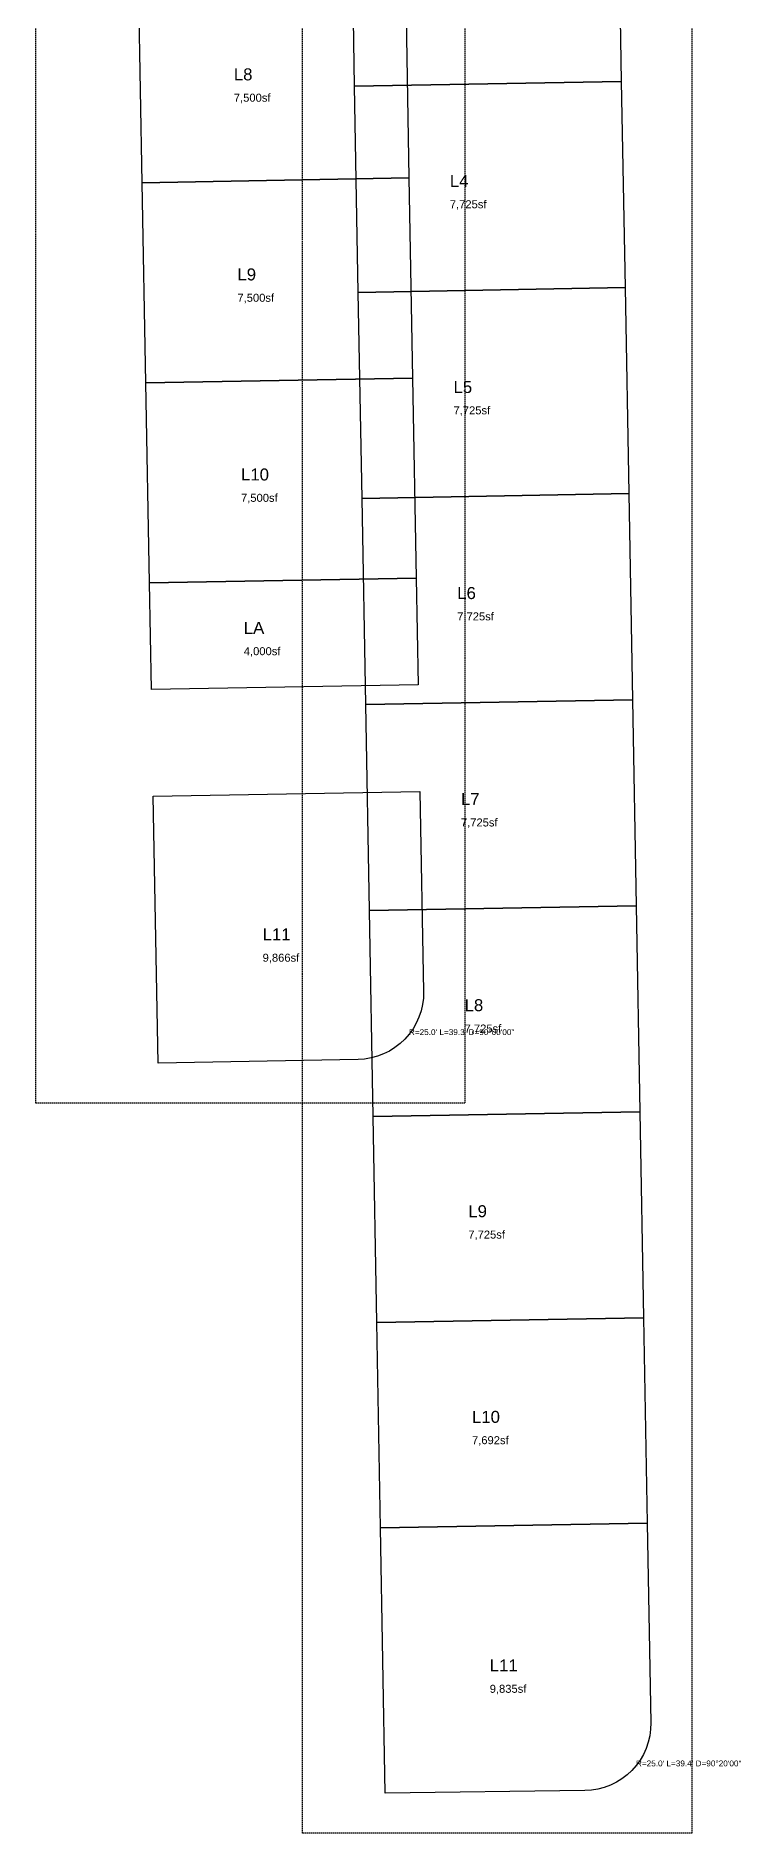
# Model space of a CAD drawing. Extents: x -838 to 3003, y -3950 to 135.
# Drawn here: x -115 to 149, y -2909 to -2236 of the extents above; entities that cross this region are included whole.
import ezdxf

# ---------------------------------------------------------------- set-up
doc = ezdxf.new("R2010")
doc.units = 0
doc.linetypes.add('DASHED', pattern=[0.75, 0.5, -0.25])
for name, color, linetype in [('BLOCK-BORDER', 8, 'DASHED'), ('LOT-BOUNDARY', 4, 'CONTINUOUS'), ('LOT-CURVE', 6, 'CONTINUOUS'), ('LOT-DIM', 7, 'CONTINUOUS'), ('LOT-TEXT', 2, 'CONTINUOUS')]:
    doc.layers.add(name, color=color, linetype=linetype)
doc.styles.get("Standard").update_dxf_attribs({"font": 'Arial'})

msp = doc.modelspace()

# ---------------------------------------------------------------- linework, layer by layer
at = {"layer": 'BLOCK-BORDER'}
for p, q in [((-114.9117, -2635.5724), (-114.9117, -1555)), ((45.8634, -1555), (45.8634, -2635.5724)), ((-15, -2909.1961), (-15, -1953.2063)), ((131.0363, -1953.2063), (131.0363, -2909.1961)), ((45.8634, -2635.5724), (-114.9117, -2635.5724)), ((131.0363, -2909.1961), (-15, -2909.1961))]:
    msp.add_line(p, q, dxfattribs=at)
at = {"layer": 'LOT-BOUNDARY'}
for p, q in [((103.1633, -2175.4278), (104.5489, -2252.6653)), ((4.565, -2254.4591), (3.1794, -2177.2215)), ((-75.0398, -2290.6255), (-76.3851, -2215.6376)), ((23.5989, -2213.8438), (24.9441, -2288.8318)), ((104.5489, -2252.6653), (4.565, -2254.4591)), ((4.565, -2254.4591), (104.5489, -2252.6653)), ((5.9506, -2331.6966), (4.565, -2254.4591)), ((104.5489, -2252.6653), (105.9346, -2329.9029)), ((24.9441, -2288.8318), (-75.0398, -2290.6255)), ((-75.0398, -2290.6255), (24.9441, -2288.8318)), ((24.9441, -2288.8318), (26.2894, -2363.8197)), ((-73.6945, -2365.6134), (-75.0398, -2290.6255)), ((105.9346, -2329.9029), (5.9506, -2331.6966)), ((5.9506, -2331.6966), (105.9346, -2329.9029)), ((105.9346, -2329.9029), (107.3202, -2407.1405)), ((7.3363, -2408.9342), (5.9506, -2331.6966)), ((26.2894, -2363.8197), (-73.6945, -2365.6134)), ((-73.6945, -2365.6134), (26.2894, -2363.8197)), ((26.2894, -2363.8197), (27.6347, -2438.8076)), ((-72.3492, -2440.6014), (-73.6945, -2365.6134)), ((107.3202, -2407.1405), (7.3363, -2408.9342)), ((7.3363, -2408.9342), (107.3202, -2407.1405)), ((8.7219, -2486.1718), (7.3363, -2408.9342)), ((107.3202, -2407.1405), (108.7058, -2484.3781)), ((27.6347, -2438.8076), (-72.3492, -2440.6014)), ((-72.3492, -2440.6014), (27.6347, -2438.8076)), ((-71.6317, -2480.5949), (-72.3492, -2440.6014)), ((27.6347, -2438.8076), (28.3522, -2478.8012)), ((28.3522, -2478.8012), (-71.6317, -2480.5949)), ((108.7058, -2484.3781), (8.7219, -2486.1718)), ((8.7219, -2486.1718), (108.7058, -2484.3781)), ((108.7058, -2484.3781), (110.0915, -2561.6156)), ((10.1076, -2563.4093), (8.7219, -2486.1718)), ((-70.9142, -2520.5885), (29.0697, -2518.7948)), ((29.0697, -2518.7948), (30.415, -2593.7827)), ((-69.1205, -2620.5724), (-70.9142, -2520.5885)), ((110.0915, -2561.6156), (10.1076, -2563.4093)), ((10.1076, -2563.4093), (110.0915, -2561.6156)), ((11.4932, -2640.6469), (10.1076, -2563.4093)), ((110.0915, -2561.6156), (111.4771, -2638.8532)), ((5.8674, -2619.2271), (-69.1205, -2620.5724)), ((111.4771, -2638.8532), (11.4932, -2640.6469)), ((11.4932, -2640.6469), (111.4771, -2638.8532)), ((111.4771, -2638.8532), (112.8628, -2716.0908)), ((12.8789, -2717.8845), (11.4932, -2640.6469)), ((112.8628, -2716.0908), (12.8789, -2717.8845)), ((12.8789, -2717.8845), (112.8628, -2716.0908)), ((14.2586, -2794.7921), (12.8789, -2717.8845)), ((112.8628, -2716.0908), (114.2425, -2792.9984)), ((114.2425, -2792.9984), (14.2586, -2794.7921)), ((14.2586, -2794.7921), (114.2425, -2792.9984)), ((16.0419, -2894.1961), (14.2586, -2794.7921)), ((114.2425, -2792.9984), (115.5852, -2867.8423)), ((90.8922, -2893.2889), (16.0419, -2894.1961))]:
    msp.add_line(p, q, dxfattribs=at)
at = {"layer": 'LOT-CURVE'}
for p, q in [((30.0222, -2598.6678), (29.4688, -2601.058)), ((30.3386, -2596.2349), (30.0222, -2598.6678)), ((30.415, -2593.7827), (30.3386, -2596.2349)), ((27.6749, -2605.6187), (26.4515, -2607.7453)), ((28.6839, -2603.3824), (27.6749, -2605.6187)), ((29.4688, -2601.058), (28.6839, -2603.3824)), ((21.6229, -2613.2688), (19.6789, -2614.7654)), ((23.4109, -2611.5889), (21.6229, -2613.2688)), ((25.0256, -2609.7418), (23.4109, -2611.5889)), ((26.4515, -2607.7453), (25.0256, -2609.7418)), ((8.3153, -2619.0628), (5.8674, -2619.2271)), ((10.7353, -2618.6593), (8.3153, -2619.0628)), ((13.1041, -2618.0206), (10.7353, -2618.6593)), ((15.3988, -2617.1528), (13.1041, -2618.0206)), ((17.5975, -2616.0642), (15.3988, -2617.1528)), ((19.6789, -2614.7654), (17.5975, -2616.0642)), ((115.5852, -2867.8423), (115.5081, -2870.3035)), ((114.6316, -2875.1438), (113.8408, -2877.4758)), ((115.1892, -2872.7452), (114.6316, -2875.1438)), ((115.5081, -2870.3035), (115.1892, -2872.7452)), ((111.5922, -2881.8507), (110.1563, -2883.8512)), ((112.8244, -2879.7187), (111.5922, -2881.8507)), ((113.8408, -2877.4758), (112.8244, -2879.7187)), ((104.7743, -2888.8767), (102.6803, -2890.1723)), ((106.7308, -2887.3813), (104.7743, -2888.8767)), ((108.5306, -2885.7007), (106.7308, -2887.3813)), ((110.1563, -2883.8512), (108.5306, -2885.7007)), ((93.3501, -2893.1378), (90.8922, -2893.2889)), ((95.7811, -2892.7456), (93.3501, -2893.1378)), ((98.1618, -2892.1162), (95.7811, -2892.7456)), ((100.469, -2891.2557), (98.1618, -2892.1162)), ((102.6803, -2890.1723), (100.469, -2891.2557))]:
    msp.add_line(p, q, dxfattribs=at)

# ---------------------------------------------------------------- texts
at = {"layer": 'LOT-DIM'}
for s, p in [('R=25.0\' L=39.3\' D=90%%d00\'00"', (24.9109, -2610.0889)), ('R=25.0\' L=39.4\' D=90%%d20\'00"', (110.0306, -2884.2007))]:
    msp.add_text(s, height=2.2, dxfattribs=at).set_placement(p)
at = {"layer": 'LOT-TEXT'}
for s, height, p in [('L8', 4.5, (-40.7205, -2252.2347)), ('7,500sf', 3, (-40.7205, -2260.2347)), ('L4', 4.5, (40.2498, -2292.181)), ('7,725sf', 3, (40.2498, -2300.181)), ('L9', 4.5, (-39.3752, -2327.2226)), ('7,500sf', 3, (-39.3752, -2335.2226)), ('L5', 4.5, (41.6354, -2369.4186)), ('7,725sf', 3, (41.6354, -2377.4186)), ('L10', 4.5, (-38.0299, -2402.2105)), ('7,500sf', 3, (-38.0299, -2410.2105)), ('L6', 4.5, (43.0211, -2446.6561)), ('7,725sf', 3, (43.0211, -2454.6561)), ('LA', 4.5, (-36.9985, -2459.7013)), ('4,000sf', 3, (-36.9985, -2467.7013)), ('L7', 4.5, (44.4067, -2523.8937)), ('7,725sf', 3, (44.4067, -2531.8937)), ('L11', 4.5, (-29.9365, -2574.5931)), ('9,866sf', 3, (-29.9365, -2582.5931)), ('L8', 4.5, (45.7924, -2601.1313)), ('7,725sf', 3, (45.7924, -2609.1313)), ('L9', 4.5, (47.178, -2678.3688)), ('7,725sf', 3, (47.178, -2686.3688)), ('L10', 4.5, (48.5607, -2755.4414)), ('7,692sf', 3, (48.5607, -2763.4414)), ('L11', 4.5, (55.2041, -2848.6235)), ('9,835sf', 3, (55.2041, -2856.6235))]:
    msp.add_text(s, height=height, dxfattribs=at).set_placement(p)

doc.saveas('drawing.dxf')
